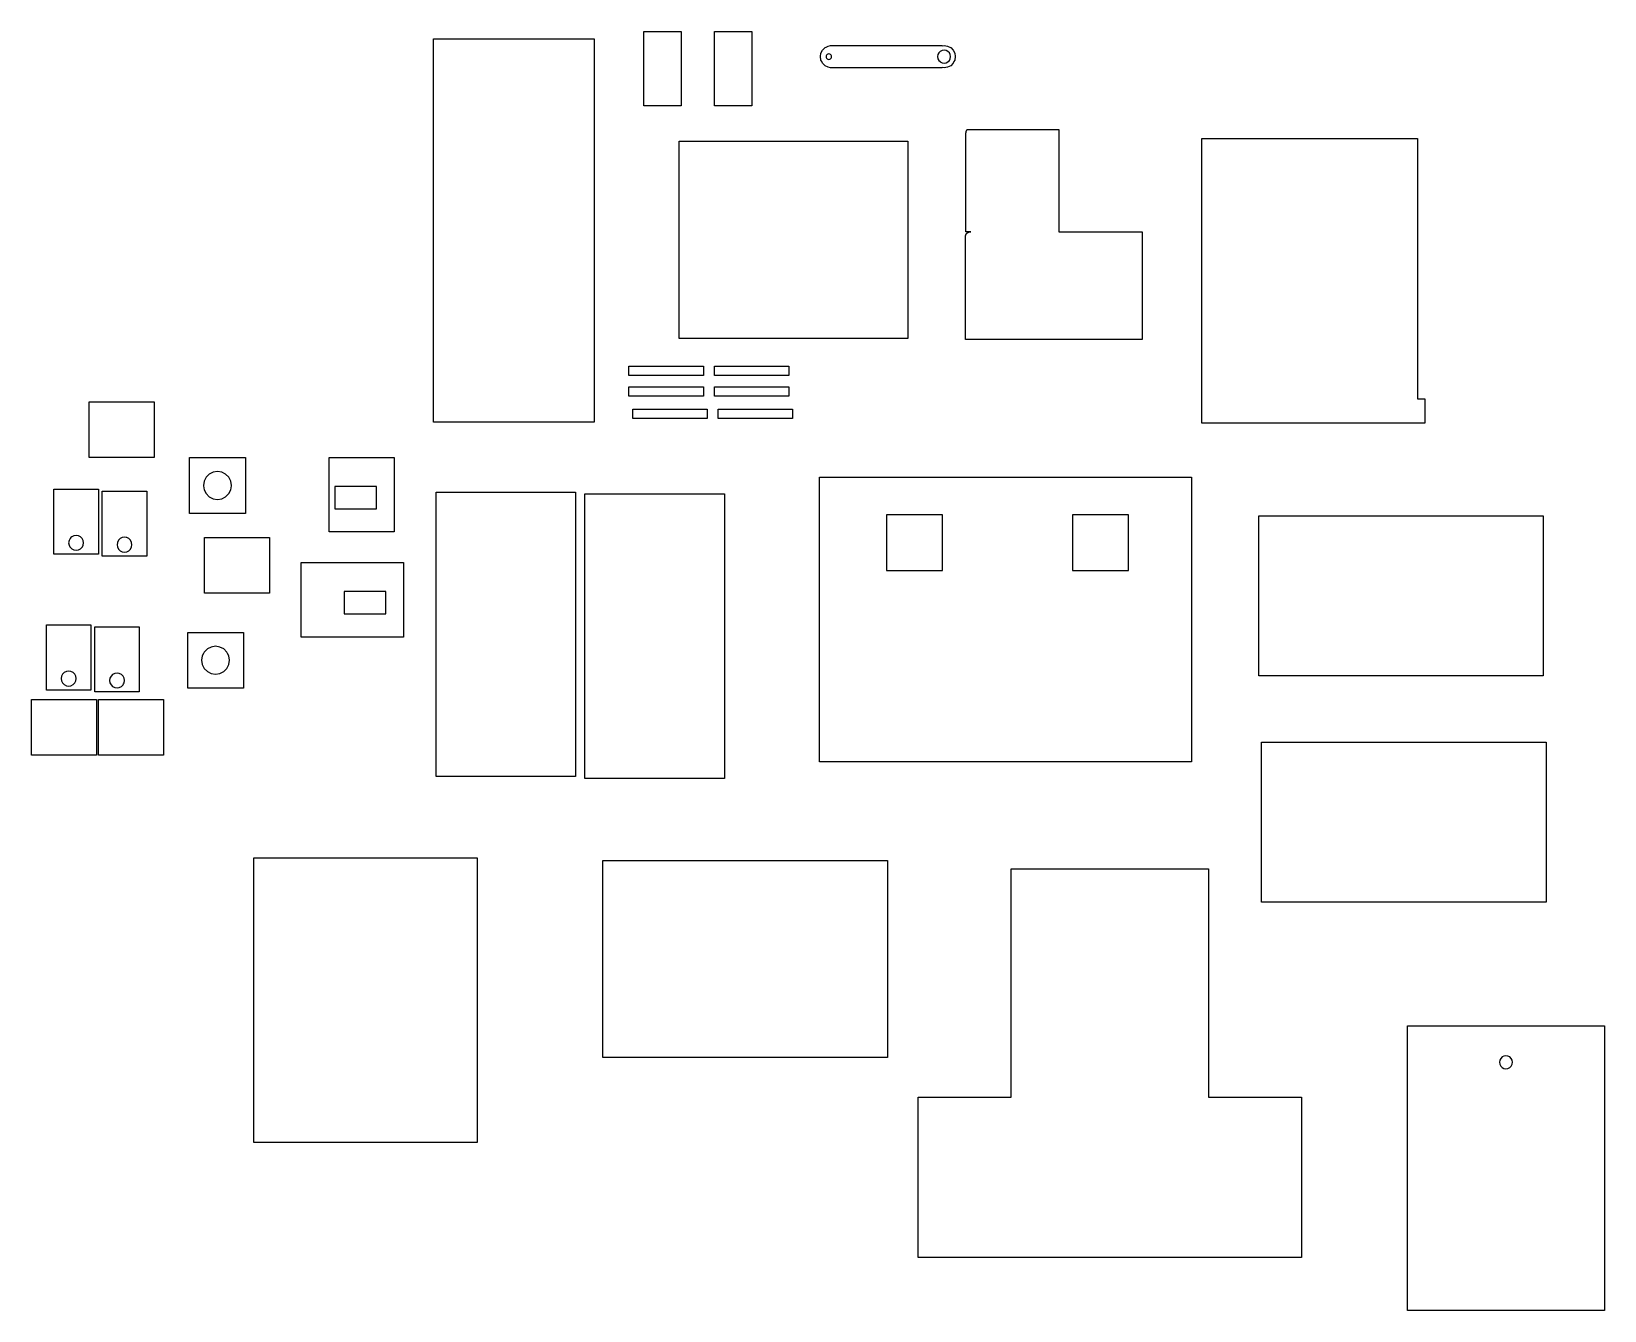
# Model space of a CAD drawing. Header units: millimetres. Extents: x 24 to 869, y 194 to 881.
import ezdxf

# ---------------------------------------------------------------- set-up
doc = ezdxf.new("R2010")
doc.units = ezdxf.units.MM
doc.layers.get('0').update_dxf_attribs({"lineweight": 25, "true_color": 0xffffff})

msp = doc.modelspace()

# ---------------------------------------------------------------- linework, layer by layer
at = {"flags": 128}
for points in [[(352.85, 881.24), (372.85, 881.24), (372.85, 877.24), (372.85, 872.24), (372.85, 841.24), (371.85, 841.24), (352.85, 841.24), (352.85, 872.24), (352.85, 877.24), (352.85, 881.24)], [(390.85, 881.24), (410.85, 881.24), (410.85, 877.24), (410.85, 872.24), (410.85, 841.24), (390.85, 841.24), (390.85, 872.24), (390.85, 877.24), (390.85, 881.24)], [(239.85, 671.24), (239.85, 877.24), (326.1, 877.24), (326.1, 872.24), (326.1, 671.24), (239.85, 671.24)], [(451.95, 873.4), (453.3, 873.62), (453.3, 873.69), (453.81, 873.69), (510.8, 873.69), (513.3, 873.69), (513.3, 873.54), (514.3, 873.69), (516.16, 873.4), (517.81, 872.56), (517.83, 872.55), (519.16, 871.22), (520.01, 869.55), (520.3, 867.69), (520.01, 865.84), (519.58, 865.01), (519.17, 864.19), (519.16, 864.17), (517.83, 862.84), (516.16, 861.99), (514.3, 861.69), (513.3, 861.85), (513.3, 861.69), (510.8, 861.69), (453.3, 861.69), (453.3, 861.77), (451.95, 861.99), (450.28, 862.84), (448.95, 864.17), (448.52, 865.01), (448.1, 865.84), (447.8, 867.69), (448.1, 869.55), (448.95, 871.22), (450.28, 872.55), (450.8, 872.82), (451.95, 873.4)], [(515.38, 871.03), (514.3, 871.2), (513.3, 871.04), (513.22, 871.03), (512.24, 870.53), (511.47, 869.75), (510.97, 868.78), (510.8, 867.69), (510.97, 866.61), (511.47, 865.64), (512.1, 865.01), (512.24, 864.86), (513.22, 864.36), (513.3, 864.35), (514.3, 864.19), (515.38, 864.36), (516.36, 864.86), (516.51, 865.01), (517.14, 865.64), (517.63, 866.61), (517.81, 867.69), (517.63, 868.78), (517.14, 869.75), (516.36, 870.53), (515.38, 871.03)], [(450.87, 868.16), (450.8, 867.69), (450.87, 867.23), (451.09, 866.81), (451.42, 866.48), (451.71, 866.33), (451.84, 866.27), (452.3, 866.19), (452.77, 866.27), (453.19, 866.48), (453.3, 866.6), (453.52, 866.81), (453.73, 867.23), (453.76, 867.39), (453.81, 867.69), (453.76, 868), (453.73, 868.16), (453.52, 868.58), (453.3, 868.79), (453.19, 868.91), (452.81, 869.1), (452.77, 869.12), (452.3, 869.2), (451.84, 869.12), (451.8, 869.1), (451.71, 869.06), (451.42, 868.91), (451.09, 868.58), (450.87, 868.16)], [(494.85, 716.25), (448.85, 716.25), (432.85, 716.25), (430.85, 716.25), (390.85, 716.25), (386.85, 716.25), (384.85, 716.25), (371.85, 716.25), (371.85, 822.24), (372.85, 822.24), (390.85, 822.24), (410.85, 822.24), (448.85, 822.24), (494.85, 822.24), (494.85, 716.25)], [(526.03, 826.25), (526.03, 826.27), (526.03, 826.43), (526.04, 826.45), (526.04, 826.48), (526.04, 826.52), (526.04, 826.55), (526.04, 826.58), (526.05, 826.65), (526.05, 826.65), (526.05, 826.68), (526.06, 826.7), (526.06, 826.78), (526.08, 826.88), (526.08, 826.9), (526.08, 826.93), (526.1, 827.03), (526.1, 827.05), (526.11, 827.08), (526.11, 827.08), (526.11, 827.1), (526.12, 827.13), (526.14, 827.25), (526.15, 827.28), (526.15, 827.29), (526.15, 827.3), (526.18, 827.4), (526.18, 827.43), (526.19, 827.45), (526.22, 827.55), (526.22, 827.55), (526.23, 827.58), (526.23, 827.6), (526.25, 827.66), (526.26, 827.68), (526.27, 827.7), (526.27, 827.73), (526.28, 827.75), (526.29, 827.78), (526.3, 827.8), (526.3, 827.8), (526.31, 827.82), (526.33, 827.88), (526.38, 827.98), (526.39, 828), (526.4, 828.03), (526.41, 828.05), (526.41, 828.06), (526.43, 828.08), (526.44, 828.1), (526.45, 828.13), (526.45, 828.13), (526.48, 828.18), (526.5, 828.2), (526.53, 828.25), (526.55, 828.28), (526.57, 828.3), (526.58, 828.31), (526.59, 828.33), (526.61, 828.35), (526.64, 828.38), (526.66, 828.4), (526.69, 828.43), (526.72, 828.45), (526.75, 828.48), (526.78, 828.5), (526.83, 828.53), (526.89, 828.55), (527.01, 828.58), (527.03, 828.58), (576.03, 828.58), (576.03, 826.08), (576.03, 773.58), (620.83, 773.58), (620.83, 771.08), (620.83, 715.58), (525.83, 715.58), (525.83, 771.08), (525.83, 771.18), (525.83, 771.2), (525.83, 771.23), (525.83, 771.25), (525.83, 771.28), (525.84, 771.3), (525.85, 771.4), (525.86, 771.45), (525.86, 771.48), (525.86, 771.48), (525.86, 771.5), (525.87, 771.53), (525.88, 771.55), (525.88, 771.58), (525.88, 771.58), (525.89, 771.63), (525.92, 771.73), (525.92, 771.74), (525.94, 771.78), (525.94, 771.8), (525.96, 771.85), (525.97, 771.88), (525.98, 771.9), (525.99, 771.93), (526, 771.95), (526.01, 771.98), (526.02, 771.99), (526.02, 772), (526.04, 772.03), (526.05, 772.05), (526.06, 772.08), (526.07, 772.1), (526.08, 772.11), (526.1, 772.15), (526.14, 772.23), (526.15, 772.25), (526.17, 772.28), (526.22, 772.35), (526.25, 772.4), (526.27, 772.43), (526.29, 772.45), (526.31, 772.48), (526.33, 772.5), (526.33, 772.51), (526.35, 772.53), (526.37, 772.55), (526.39, 772.58), (526.41, 772.6), (526.43, 772.62), (526.45, 772.65), (526.48, 772.68), (526.5, 772.7), (526.52, 772.73), (526.55, 772.75), (526.56, 772.76), (526.6, 772.8), (526.63, 772.83), (526.66, 772.85), (526.69, 772.88), (526.75, 772.93), (526.81, 772.98), (526.82, 772.99), (526.84, 773), (526.86, 773.02), (526.88, 773.03), (526.91, 773.05), (526.95, 773.08), (526.96, 773.09), (526.99, 773.1), (527.03, 773.13), (527.07, 773.15), (527.11, 773.18), (527.16, 773.2), (527.2, 773.23), (527.25, 773.25), (527.3, 773.28), (527.33, 773.29), (527.36, 773.3), (527.41, 773.33), (527.47, 773.35), (527.54, 773.38), (527.6, 773.4), (527.68, 773.43), (527.76, 773.45), (527.85, 773.48), (527.95, 773.5), (528.08, 773.53), (528.24, 773.55), (528.59, 773.58), (528.64, 773.58), (528.41, 773.58), (527.33, 773.58), (526.03, 773.58), (526.03, 826.08), (526.03, 826.23), (526.03, 826.25)], [(768.78, 823.65), (768.78, 683.65), (772.79, 683.65), (772.79, 670.65), (652.79, 670.65), (652.79, 683.65), (652.79, 823.65), (768.78, 823.65)], [(346.85, 696.24), (344.85, 696.24), (344.85, 701.24), (352.85, 701.24), (371.85, 701.24), (384.85, 701.24), (384.85, 696.24), (371.85, 696.24), (352.85, 696.24), (346.85, 696.24)], [(392.85, 696.24), (390.85, 696.24), (390.85, 701.24), (430.85, 701.24), (430.85, 696.24), (392.85, 696.24)], [(344.85, 690.24), (346.85, 690.24), (352.85, 690.24), (371.85, 690.24), (384.85, 690.24), (384.85, 685.24), (371.85, 685.24), (352.85, 685.24), (346.85, 685.24), (344.85, 685.24), (344.85, 690.24)], [(390.85, 690.24), (392.85, 690.24), (430.85, 690.24), (430.85, 685.24), (392.85, 685.24), (390.85, 685.24), (390.85, 690.24)], [(54.6, 652.16), (54.6, 682.16), (89.6, 682.16), (89.6, 652.16), (85.6, 652.16), (61.6, 652.16), (59.6, 652.16), (54.6, 652.16)], [(346.85, 678.24), (352.85, 678.24), (371.85, 678.24), (384.85, 678.24), (386.85, 678.24), (386.85, 673.24), (384.85, 673.24), (371.85, 673.24), (352.85, 673.24), (346.85, 673.24), (346.85, 678.24)], [(432.85, 673.24), (430.85, 673.24), (392.85, 673.24), (392.85, 678.24), (430.85, 678.24), (432.85, 678.24), (432.85, 673.24)], [(138.6, 652.16), (138.6, 629.66), (138.6, 622.16), (116.1, 622.16), (108.6, 622.16), (108.6, 652.16), (116.1, 652.16), (131.11, 652.16), (138.6, 652.16)], [(183.6, 612.16), (183.6, 622.16), (183.6, 652.16), (186.8, 652.16), (209.11, 652.16), (218.6, 652.16), (218.6, 622.16), (218.6, 612.16), (183.6, 612.16)], [(131.08, 636.96), (131.11, 637.16), (130.74, 639.48), (129.67, 641.57), (128.01, 643.23), (125.92, 644.29), (123.6, 644.66), (121.29, 644.29), (119.19, 643.23), (117.53, 641.57), (116.47, 639.48), (116.1, 637.16), (116.13, 636.96), (116.47, 634.84), (117.53, 632.75), (119.19, 631.09), (121.29, 630.02), (123.6, 629.66), (125.92, 630.02), (128.01, 631.09), (129.67, 632.75), (130.74, 634.84), (131.08, 636.96)], [(59.6, 600.16), (43.6, 600.16), (35.6, 600.16), (35.6, 609.16), (35.6, 622.16), (35.6, 635.16), (59.6, 635.16), (59.6, 622.16), (59.6, 609.16), (59.6, 602.31), (59.6, 600.16)], [(186.8, 636.56), (186.8, 624.66), (209.11, 624.66), (209.11, 636.56), (186.8, 636.56)], [(447.29, 488.55), (447.29, 641.55), (483.39, 641.55), (513.39, 641.55), (583.39, 641.55), (613.39, 641.55), (647.29, 641.55), (647.29, 488.55), (613.39, 488.55), (583.39, 488.55), (513.39, 488.55), (483.39, 488.55), (447.29, 488.55)], [(85.6, 599.16), (69.6, 599.16), (61.6, 599.16), (61.6, 609.16), (61.6, 622.16), (61.6, 634.16), (85.6, 634.16), (85.6, 622.16), (85.6, 609.16), (85.6, 601.31), (85.6, 599.16)], [(241.16, 633.61), (316.16, 633.61), (316.16, 480.61), (241.16, 480.61), (241.16, 633.61)], [(321.16, 632.61), (396.16, 632.61), (396.16, 479.61), (321.16, 479.61), (321.16, 632.61)], [(513.39, 621.36), (483.39, 621.36), (483.39, 591.35), (513.39, 591.35), (513.39, 621.36)], [(613.39, 621.36), (583.39, 621.36), (583.39, 591.35), (613.39, 591.35), (613.39, 621.36)], [(683.48, 620.84), (836.48, 620.84), (836.48, 534.84), (683.48, 534.84), (683.48, 620.84)], [(44.86, 609.16), (44.37, 608.66), (43.8, 607.55), (43.6, 606.31), (43.8, 605.07), (44.25, 604.19), (44.37, 603.96), (45.25, 603.07), (46.37, 602.5), (47.6, 602.31), (48.84, 602.5), (49.96, 603.07), (50.84, 603.96), (50.96, 604.19), (51.41, 605.07), (51.61, 606.31), (51.41, 607.55), (50.84, 608.66), (50.34, 609.16), (49.96, 609.55), (48.84, 610.12), (47.6, 610.31), (46.37, 610.12), (45.25, 609.55), (44.86, 609.16)], [(74.57, 609.16), (73.6, 609.31), (72.64, 609.16), (72.37, 609.12), (71.25, 608.55), (70.37, 607.66), (69.8, 606.55), (69.6, 605.31), (69.78, 604.19), (69.8, 604.07), (70.37, 602.96), (71.25, 602.07), (72.37, 601.5), (73.6, 601.31), (74.84, 601.5), (75.96, 602.07), (76.84, 602.96), (77.41, 604.07), (77.43, 604.19), (77.61, 605.31), (77.41, 606.55), (76.84, 607.66), (75.96, 608.55), (74.84, 609.12), (74.57, 609.16)], [(116.6, 579.16), (116.6, 609.16), (151.6, 609.16), (151.6, 579.16), (116.6, 579.16)], [(168.6, 555.66), (168.6, 558.16), (168.6, 579.16), (168.6, 595.66), (191.8, 595.66), (214.11, 595.66), (223.6, 595.66), (223.6, 579.16), (223.6, 558.16), (223.6, 555.66), (168.6, 555.66)], [(214.11, 568.16), (214.11, 579.16), (214.11, 580.06), (191.8, 580.06), (191.8, 579.16), (191.8, 568.16), (214.11, 568.16)], [(31.6, 527.16), (31.6, 528.16), (31.6, 558.16), (31.6, 562.16), (55.6, 562.16), (55.6, 558.16), (55.6, 529.31), (55.6, 528.16), (55.6, 527.16), (31.6, 527.16)], [(57.6, 526.16), (57.6, 528.16), (57.6, 558.16), (57.6, 561.16), (81.6, 561.16), (81.6, 558.16), (81.6, 528.31), (81.6, 528.16), (81.6, 526.16), (57.6, 526.16)], [(137.6, 558.16), (137.6, 535.66), (137.6, 528.16), (115.1, 528.16), (107.6, 528.16), (107.6, 558.16), (115.1, 558.16), (130.11, 558.16), (137.6, 558.16)], [(115.47, 545.48), (115.1, 543.16), (115.47, 540.84), (116.53, 538.75), (118.19, 537.09), (120.29, 536.02), (122.6, 535.66), (124.92, 536.02), (127.01, 537.09), (128.67, 538.75), (129.74, 540.84), (130.11, 543.16), (129.74, 545.48), (129.04, 546.85), (128.67, 547.57), (127.01, 549.23), (124.92, 550.29), (122.6, 550.66), (120.29, 550.29), (118.19, 549.23), (116.53, 547.57), (116.17, 546.85), (115.47, 545.48)], [(42.37, 529.5), (43.6, 529.31), (44.84, 529.5), (45.96, 530.07), (46.35, 530.46), (46.84, 530.96), (47.41, 532.07), (47.61, 533.31), (47.41, 534.55), (46.84, 535.66), (45.96, 536.55), (44.84, 537.12), (43.6, 537.31), (42.37, 537.12), (41.25, 536.55), (40.37, 535.66), (39.8, 534.55), (39.6, 533.31), (39.8, 532.07), (40.37, 530.96), (40.86, 530.46), (41.25, 530.07), (42.37, 529.5)], [(68.37, 528.5), (69.6, 528.31), (70.84, 528.5), (71.96, 529.07), (72.84, 529.96), (73.1, 530.46), (73.41, 531.07), (73.61, 532.31), (73.41, 533.55), (72.84, 534.66), (71.96, 535.55), (70.84, 536.12), (69.6, 536.31), (68.37, 536.12), (67.25, 535.55), (66.37, 534.66), (65.8, 533.55), (65.6, 532.31), (65.8, 531.07), (66.11, 530.46), (66.37, 529.96), (67.25, 529.07), (68.37, 528.5)], [(23.6, 492.16), (23.6, 522.16), (31.6, 522.16), (55.6, 522.16), (57.6, 522.16), (58.6, 522.16), (58.6, 492.16), (23.6, 492.16)], [(59.6, 492.16), (59.6, 522.16), (81.6, 522.16), (94.6, 522.16), (94.6, 492.16), (59.6, 492.16)], [(685.02, 499.12), (838.02, 499.12), (838.02, 413.12), (685.02, 413.12), (685.02, 499.12)], [(143.23, 283.86), (143.23, 436.86), (263.23, 436.86), (263.23, 283.86), (143.23, 283.86)], [(330.83, 329.58), (330.83, 435.58), (483.83, 435.58), (483.83, 329.58), (330.83, 329.58)], [(500.44, 222.08), (500.44, 308.32), (550.44, 308.32), (550.44, 431.08), (656.44, 431.08), (656.44, 308.32), (706.44, 308.32), (706.44, 222.08), (656.44, 222.08), (550.44, 222.08), (500.44, 222.08)], [(869.39, 193.55), (812.89, 193.55), (763.39, 193.55), (763.39, 346.55), (812.89, 346.55), (819.89, 346.55), (869.39, 346.55), (869.39, 323.55), (869.39, 193.55)], [(815.31, 323.72), (816.39, 323.55), (817.47, 323.72), (818.45, 324.22), (818.94, 324.71), (819.22, 324.99), (819.72, 325.97), (819.89, 327.05), (819.72, 328.14), (819.22, 329.11), (818.45, 329.89), (817.47, 330.38), (816.39, 330.56), (815.31, 330.38), (814.33, 329.89), (813.55, 329.11), (813.06, 328.14), (812.89, 327.05), (813.06, 325.97), (813.55, 324.99), (813.84, 324.71), (814.33, 324.22), (815.31, 323.72)]]:
    msp.add_lwpolyline(points, dxfattribs=at)

doc.saveas('drawing.dxf')
